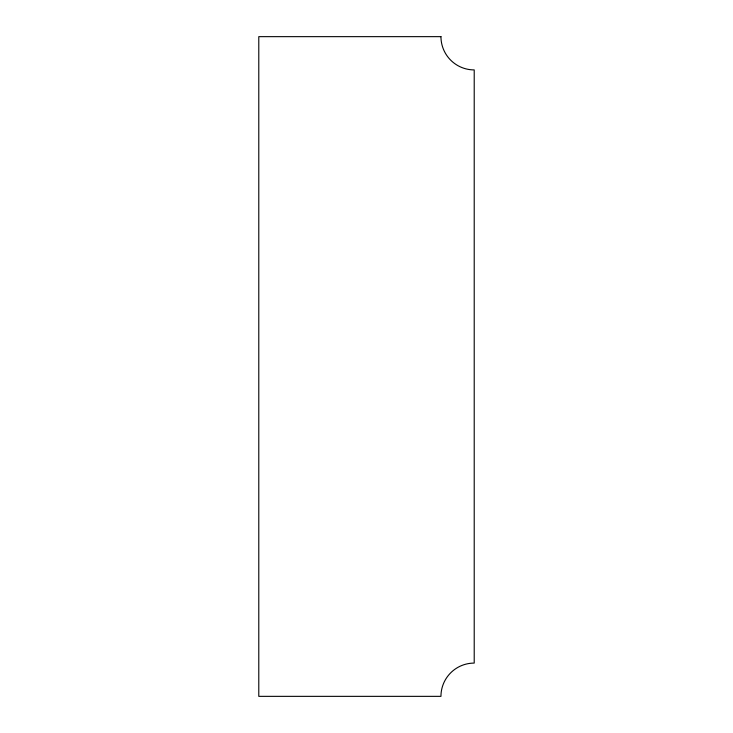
<?xml version="1.0" encoding="UTF-8"?>
<svg xmlns="http://www.w3.org/2000/svg" width="733" height="733" viewBox="0 0 733 733"><rect width="100%" height="100%" fill="white"/><g stroke="black" fill="none" stroke-linecap="round" stroke-linejoin="round"><path stroke-width="1.1" d="M440.954 36.65L258.786 36.65L258.786 696.35L440.954 696.35A33.26 33.26 0 0 1 474.214 663.09L474.214 69.91A33.26 33.26 0 0 1 440.954 36.65"/></g></svg>
